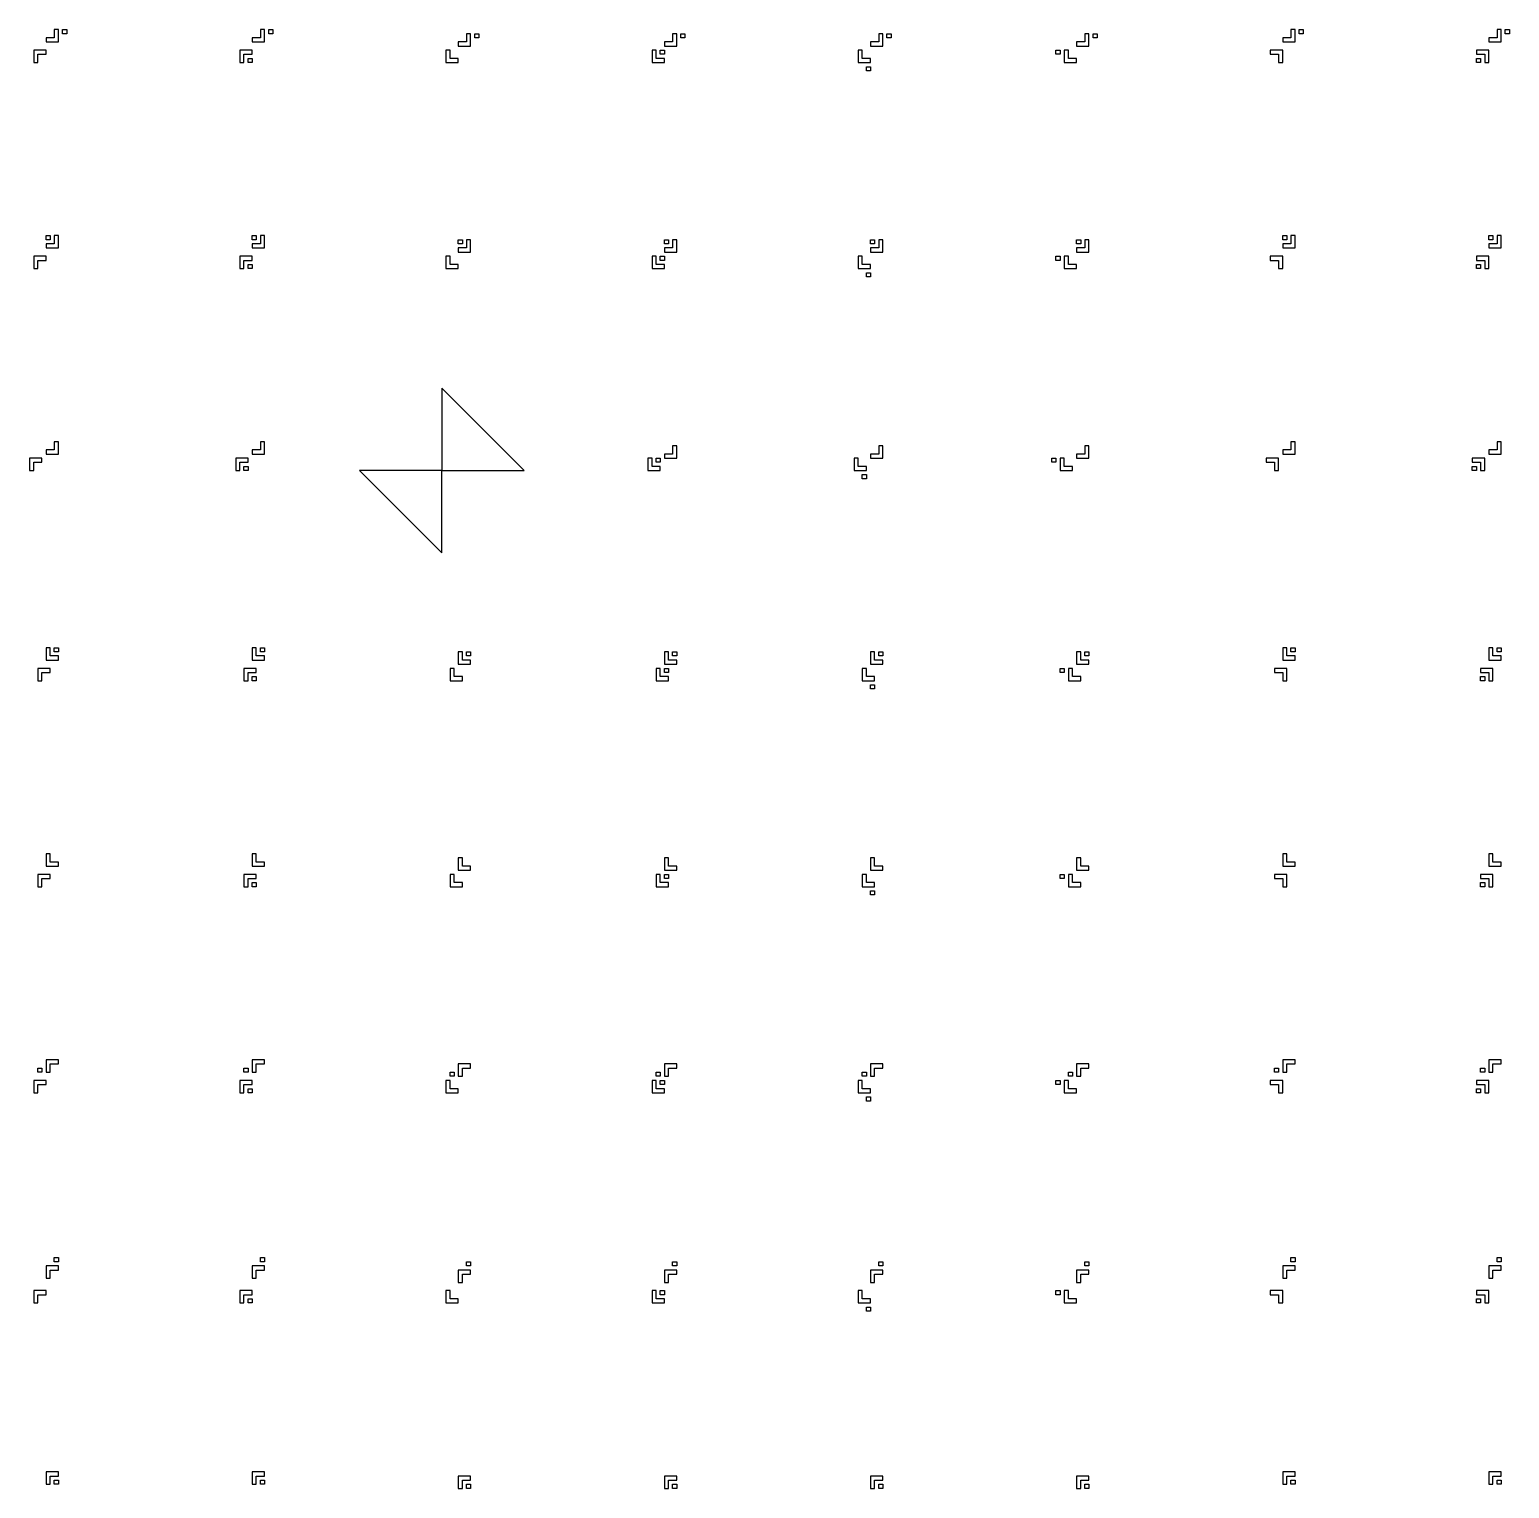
# Model space of a CAD drawing. Extents: x -1486 to 1662, y -1587 to 1493.
# Drawn here: x -646 to 72, y -41 to 667 of the extents above; entities that cross this region are included whole.
import ezdxf

# ---------------------------------------------------------------- set-up
doc = ezdxf.new("R2010")
doc.units = 0
doc.header["$MEASUREMENT"] = 0
doc.layers.add('255', color=7, linetype='CONTINUOUS')

msp = doc.modelspace()

# ---------------------------------------------------------------- linework, layer by layer
at = {"layer": '255', "color": 7, "linetype": 'Continuous', "ltscale": 0.75, "flags": 128}
for points in [[(-631.7202, 660.710775), (-631.7202, 666.710775), (-633.7202, 666.710775), (-633.7202, 662.710775), (-637.7202, 662.710775), (-637.7202, 660.710775), (-631.7202, 660.710775)], [(-629.7202, 666.710775), (-627.7202, 666.710775), (-627.7202, 664.710775), (-629.7202, 664.710775), (-629.7202, 666.710775)], [(-531.7202, 660.710775), (-531.7202, 666.710775), (-533.7202, 666.710775), (-533.7202, 662.710775), (-537.7202, 662.710775), (-537.7202, 660.710775), (-531.7202, 660.710775)], [(-529.7202, 666.710775), (-527.7202, 666.710775), (-527.7202, 664.710775), (-529.7202, 664.710775), (-529.7202, 666.710775)], [(-431.7202, 658.710775), (-431.7202, 664.710775), (-433.7202, 664.710775), (-433.7202, 660.710775), (-437.7202, 660.710775), (-437.7202, 658.710775), (-431.7202, 658.710775)], [(-429.7202, 664.710775), (-427.7202, 664.710775), (-427.7202, 662.710775), (-429.7202, 662.710775), (-429.7202, 664.710775)], [(-331.7202, 658.710775), (-331.7202, 664.710775), (-333.7202, 664.710775), (-333.7202, 660.710775), (-337.7202, 660.710775), (-337.7202, 658.710775), (-331.7202, 658.710775)], [(-329.7202, 664.710775), (-327.7202, 664.710775), (-327.7202, 662.710775), (-329.7202, 662.710775), (-329.7202, 664.710775)], [(-231.7202, 658.710775), (-231.7202, 664.710775), (-233.7202, 664.710775), (-233.7202, 660.710775), (-237.7202, 660.710775), (-237.7202, 658.710775), (-231.7202, 658.710775)], [(-229.7202, 664.710775), (-227.7202, 664.710775), (-227.7202, 662.710775), (-229.7202, 662.710775), (-229.7202, 664.710775)], [(-131.7202, 658.710775), (-131.7202, 664.710775), (-133.7202, 664.710775), (-133.7202, 660.710775), (-137.7202, 660.710775), (-137.7202, 658.710775), (-131.7202, 658.710775)], [(-129.7202, 664.710775), (-127.7202, 664.710775), (-127.7202, 662.710775), (-129.7202, 662.710775), (-129.7202, 664.710775)], [(-31.7202, 660.710775), (-31.7202, 666.710775), (-33.7202, 666.710775), (-33.7202, 662.710775), (-37.7202, 662.710775), (-37.7202, 660.710775), (-31.7202, 660.710775)], [(-29.7202, 666.710775), (-27.7202, 666.710775), (-27.7202, 664.710775), (-29.7202, 664.710775), (-29.7202, 666.710775)], [(68.2798, 660.710775), (68.2798, 666.710775), (66.2798, 666.710775), (66.2798, 662.710775), (62.2798, 662.710775), (62.2798, 660.710775), (68.2798, 660.710775)], [(70.2798, 666.710775), (72.2798, 666.710775), (72.2798, 664.710775), (70.2798, 664.710775), (70.2798, 666.710775)], [(-643.7202, 656.710775), (-643.7202, 650.710775), (-641.7202, 650.710775), (-641.7202, 654.710775), (-637.7202, 654.710775), (-637.7202, 656.710775), (-643.7202, 656.710775)], [(-541.7202, 654.710775), (-537.7202, 654.710775), (-537.7202, 656.710775), (-543.7202, 656.710775), (-543.7202, 650.710775), (-541.7202, 650.710775), (-541.7202, 654.710775)], [(-443.7202, 650.710775), (-437.7202, 650.710775), (-437.7202, 652.710775), (-441.7202, 652.710775), (-441.7202, 656.710775), (-443.7202, 656.710775), (-443.7202, 650.710775)], [(-341.7202, 652.710775), (-341.7202, 656.710775), (-343.7202, 656.710775), (-343.7202, 650.710775), (-337.7202, 650.710775), (-337.7202, 652.710775), (-341.7202, 652.710775)], [(-339.7202, 656.710775), (-337.7202, 656.710775), (-337.7202, 654.710775), (-339.7202, 654.710775), (-339.7202, 656.710775)], [(-241.7202, 652.710775), (-241.7202, 656.710775), (-243.7202, 656.710775), (-243.7202, 650.710775), (-237.7202, 650.710775), (-237.7202, 652.710775), (-241.7202, 652.710775)], [(-147.7202, 656.710775), (-145.7202, 656.710775), (-145.7202, 654.710775), (-147.7202, 654.710775), (-147.7202, 656.710775)], [(-141.7202, 652.710775), (-141.7202, 656.710775), (-143.7202, 656.710775), (-143.7202, 650.710775), (-137.7202, 650.710775), (-137.7202, 652.710775), (-141.7202, 652.710775)], [(-39.7202, 654.710775), (-39.7202, 650.710775), (-37.7202, 650.710775), (-37.7202, 656.710775), (-43.7202, 656.710775), (-43.7202, 654.710775), (-39.7202, 654.710775)], [(62.2798, 656.710775), (56.2798, 656.710775), (56.2798, 654.710775), (60.2798, 654.710775), (60.2798, 650.710775), (62.2798, 650.710775), (62.2798, 656.710775)], [(-539.7202, 652.710775), (-537.7202, 652.710775), (-537.7202, 650.710775), (-539.7202, 650.710775), (-539.7202, 652.710775)], [(-239.7202, 648.710775), (-237.7202, 648.710775), (-237.7202, 646.710775), (-239.7202, 646.710775), (-239.7202, 648.710775)], [(56.2798, 652.710775), (58.2798, 652.710775), (58.2798, 650.710775), (56.2798, 650.710775), (56.2798, 652.710775)], [(-631.7202, 560.710775), (-631.7202, 566.710775), (-633.7202, 566.710775), (-633.7202, 562.710775), (-637.7202, 562.710775), (-637.7202, 560.710775), (-631.7202, 560.710775)], [(-637.7202, 566.710775), (-635.7202, 566.710775), (-635.7202, 564.710775), (-637.7202, 564.710775), (-637.7202, 566.710775)], [(-531.7202, 560.710775), (-531.7202, 566.710775), (-533.7202, 566.710775), (-533.7202, 562.710775), (-537.7202, 562.710775), (-537.7202, 560.710775), (-531.7202, 560.710775)], [(-537.7202, 566.710775), (-535.7202, 566.710775), (-535.7202, 564.710775), (-537.7202, 564.710775), (-537.7202, 566.710775)], [(-431.7202, 558.710775), (-431.7202, 564.710775), (-433.7202, 564.710775), (-433.7202, 560.710775), (-437.7202, 560.710775), (-437.7202, 558.710775), (-431.7202, 558.710775)], [(-437.7202, 564.710775), (-435.7202, 564.710775), (-435.7202, 562.710775), (-437.7202, 562.710775), (-437.7202, 564.710775)], [(-331.7202, 558.710775), (-331.7202, 564.710775), (-333.7202, 564.710775), (-333.7202, 560.710775), (-337.7202, 560.710775), (-337.7202, 558.710775), (-331.7202, 558.710775)], [(-337.7202, 564.710775), (-335.7202, 564.710775), (-335.7202, 562.710775), (-337.7202, 562.710775), (-337.7202, 564.710775)], [(-231.7202, 558.710775), (-231.7202, 564.710775), (-233.7202, 564.710775), (-233.7202, 560.710775), (-237.7202, 560.710775), (-237.7202, 558.710775), (-231.7202, 558.710775)], [(-237.7202, 564.710775), (-235.7202, 564.710775), (-235.7202, 562.710775), (-237.7202, 562.710775), (-237.7202, 564.710775)], [(-131.7202, 558.710775), (-131.7202, 564.710775), (-133.7202, 564.710775), (-133.7202, 560.710775), (-137.7202, 560.710775), (-137.7202, 558.710775), (-131.7202, 558.710775)], [(-137.7202, 564.710775), (-135.7202, 564.710775), (-135.7202, 562.710775), (-137.7202, 562.710775), (-137.7202, 564.710775)], [(-31.7202, 560.710775), (-31.7202, 566.710775), (-33.7202, 566.710775), (-33.7202, 562.710775), (-37.7202, 562.710775), (-37.7202, 560.710775), (-31.7202, 560.710775)], [(-37.7202, 566.710775), (-35.7202, 566.710775), (-35.7202, 564.710775), (-37.7202, 564.710775), (-37.7202, 566.710775)], [(68.2798, 560.710775), (68.2798, 566.710775), (66.2798, 566.710775), (66.2798, 562.710775), (62.2798, 562.710775), (62.2798, 560.710775), (68.2798, 560.710775)], [(62.2798, 566.710775), (64.2798, 566.710775), (64.2798, 564.710775), (62.2798, 564.710775), (62.2798, 566.710775)], [(-643.7202, 556.710775), (-643.7202, 550.710775), (-641.7202, 550.710775), (-641.7202, 554.710775), (-637.7202, 554.710775), (-637.7202, 556.710775), (-643.7202, 556.710775)], [(-541.7202, 554.710775), (-537.7202, 554.710775), (-537.7202, 556.710775), (-543.7202, 556.710775), (-543.7202, 550.710775), (-541.7202, 550.710775), (-541.7202, 554.710775)], [(-443.7202, 550.710775), (-437.7202, 550.710775), (-437.7202, 552.710775), (-441.7202, 552.710775), (-441.7202, 556.710775), (-443.7202, 556.710775), (-443.7202, 550.710775)], [(-341.7202, 552.710775), (-341.7202, 556.710775), (-343.7202, 556.710775), (-343.7202, 550.710775), (-337.7202, 550.710775), (-337.7202, 552.710775), (-341.7202, 552.710775)], [(-339.7202, 556.710775), (-337.7202, 556.710775), (-337.7202, 554.710775), (-339.7202, 554.710775), (-339.7202, 556.710775)], [(-241.7202, 552.710775), (-241.7202, 556.710775), (-243.7202, 556.710775), (-243.7202, 550.710775), (-237.7202, 550.710775), (-237.7202, 552.710775), (-241.7202, 552.710775)], [(-147.7202, 556.710775), (-145.7202, 556.710775), (-145.7202, 554.710775), (-147.7202, 554.710775), (-147.7202, 556.710775)], [(-141.7202, 552.710775), (-141.7202, 556.710775), (-143.7202, 556.710775), (-143.7202, 550.710775), (-137.7202, 550.710775), (-137.7202, 552.710775), (-141.7202, 552.710775)], [(-39.7202, 554.710775), (-39.7202, 550.710775), (-37.7202, 550.710775), (-37.7202, 556.710775), (-43.7202, 556.710775), (-43.7202, 554.710775), (-39.7202, 554.710775)], [(62.2798, 556.710775), (56.2798, 556.710775), (56.2798, 554.710775), (60.2798, 554.710775), (60.2798, 550.710775), (62.2798, 550.710775), (62.2798, 556.710775)], [(-539.7202, 552.710775), (-537.7202, 552.710775), (-537.7202, 550.710775), (-539.7202, 550.710775), (-539.7202, 552.710775)], [(-239.7202, 548.710775), (-237.7202, 548.710775), (-237.7202, 546.710775), (-239.7202, 546.710775), (-239.7202, 548.710775)], [(56.2798, 552.710775), (58.2798, 552.710775), (58.2798, 550.710775), (56.2798, 550.710775), (56.2798, 552.710775)], [(-445.7202, 452.710775), (-445.7202, 452.710775), (-405.7202, 452.710775), (-405.7202, 452.710775), (-405.7202, 452.710775), (-445.7202, 492.710775), (-445.7202, 492.710775), (-445.7202, 452.710775)], [(-633.7202, 462.710775), (-637.7202, 462.710775), (-637.7202, 460.710775), (-631.7202, 460.710775), (-631.7202, 466.710775), (-633.7202, 466.710775), (-633.7202, 462.710775)], [(-533.7202, 462.710775), (-537.7202, 462.710775), (-537.7202, 460.710775), (-531.7202, 460.710775), (-531.7202, 466.710775), (-533.7202, 466.710775), (-533.7202, 462.710775)], [(-33.7202, 462.710775), (-37.7202, 462.710775), (-37.7202, 460.710775), (-31.7202, 460.710775), (-31.7202, 466.710775), (-33.7202, 466.710775), (-33.7202, 462.710775)], [(66.2798, 462.710775), (62.2798, 462.710775), (62.2798, 460.710775), (68.2798, 460.710775), (68.2798, 466.710775), (66.2798, 466.710775), (66.2798, 462.710775)], [(-333.7202, 460.710775), (-337.7202, 460.710775), (-337.7202, 458.710775), (-331.7202, 458.710775), (-331.7202, 464.710775), (-333.7202, 464.710775), (-333.7202, 460.710775)], [(-233.7202, 460.710775), (-237.7202, 460.710775), (-237.7202, 458.710775), (-231.7202, 458.710775), (-231.7202, 464.710775), (-233.7202, 464.710775), (-233.7202, 460.710775)], [(-133.7202, 460.710775), (-137.7202, 460.710775), (-137.7202, 458.710775), (-131.7202, 458.710775), (-131.7202, 464.710775), (-133.7202, 464.710775), (-133.7202, 460.710775)], [(-645.7202, 458.710775), (-645.7202, 452.710775), (-643.7202, 452.710775), (-643.7202, 456.710775), (-639.7202, 456.710775), (-639.7202, 458.710775), (-645.7202, 458.710775)], [(-543.7202, 456.710775), (-539.7202, 456.710775), (-539.7202, 458.710775), (-545.7202, 458.710775), (-545.7202, 452.710775), (-543.7202, 452.710775), (-543.7202, 456.710775)], [(-541.7202, 454.710775), (-539.7202, 454.710775), (-539.7202, 452.710775), (-541.7202, 452.710775), (-541.7202, 454.710775)], [(-343.7202, 454.710775), (-343.7202, 458.710775), (-345.7202, 458.710775), (-345.7202, 452.710775), (-339.7202, 452.710775), (-339.7202, 454.710775), (-343.7202, 454.710775)], [(-341.7202, 458.710775), (-339.7202, 458.710775), (-339.7202, 456.710775), (-341.7202, 456.710775), (-341.7202, 458.710775)], [(-243.7202, 454.710775), (-243.7202, 458.710775), (-245.7202, 458.710775), (-245.7202, 452.710775), (-239.7202, 452.710775), (-239.7202, 454.710775), (-243.7202, 454.710775)], [(-149.7202, 458.710775), (-147.7202, 458.710775), (-147.7202, 456.710775), (-149.7202, 456.710775), (-149.7202, 458.710775)], [(-143.7202, 454.710775), (-143.7202, 458.710775), (-145.7202, 458.710775), (-145.7202, 452.710775), (-139.7202, 452.710775), (-139.7202, 454.710775), (-143.7202, 454.710775)], [(-41.7202, 456.710775), (-41.7202, 452.710775), (-39.7202, 452.710775), (-39.7202, 458.710775), (-45.7202, 458.710775), (-45.7202, 456.710775), (-41.7202, 456.710775)], [(60.2798, 458.710775), (54.2798, 458.710775), (54.2798, 456.710775), (58.2798, 456.710775), (58.2798, 452.710775), (60.2798, 452.710775), (60.2798, 458.710775)], [(54.2798, 454.710775), (56.2798, 454.710775), (56.2798, 452.710775), (54.2798, 452.710775), (54.2798, 454.710775)], [(-241.7202, 450.710775), (-239.7202, 450.710775), (-239.7202, 448.710775), (-241.7202, 448.710775), (-241.7202, 450.710775)], [(-637.7202, 360.710775), (-631.7202, 360.710775), (-631.7202, 362.710775), (-635.7202, 362.710775), (-635.7202, 366.710775), (-637.7202, 366.710775), (-637.7202, 360.710775)], [(-633.7202, 366.710775), (-631.7202, 366.710775), (-631.7202, 364.710775), (-633.7202, 364.710775), (-633.7202, 366.710775)], [(-537.7202, 360.710775), (-531.7202, 360.710775), (-531.7202, 362.710775), (-535.7202, 362.710775), (-535.7202, 366.710775), (-537.7202, 366.710775), (-537.7202, 360.710775)], [(-533.7202, 366.710775), (-531.7202, 366.710775), (-531.7202, 364.710775), (-533.7202, 364.710775), (-533.7202, 366.710775)], [(-37.7202, 360.710775), (-31.7202, 360.710775), (-31.7202, 362.710775), (-35.7202, 362.710775), (-35.7202, 366.710775), (-37.7202, 366.710775), (-37.7202, 360.710775)], [(-33.7202, 366.710775), (-31.7202, 366.710775), (-31.7202, 364.710775), (-33.7202, 364.710775), (-33.7202, 366.710775)], [(62.2798, 360.710775), (68.2798, 360.710775), (68.2798, 362.710775), (64.2798, 362.710775), (64.2798, 366.710775), (62.2798, 366.710775), (62.2798, 360.710775)], [(66.2798, 366.710775), (68.2798, 366.710775), (68.2798, 364.710775), (66.2798, 364.710775), (66.2798, 366.710775)], [(-437.7202, 358.710775), (-431.7202, 358.710775), (-431.7202, 360.710775), (-435.7202, 360.710775), (-435.7202, 364.710775), (-437.7202, 364.710775), (-437.7202, 358.710775)], [(-433.7202, 364.710775), (-431.7202, 364.710775), (-431.7202, 362.710775), (-433.7202, 362.710775), (-433.7202, 364.710775)], [(-337.7202, 358.710775), (-331.7202, 358.710775), (-331.7202, 360.710775), (-335.7202, 360.710775), (-335.7202, 364.710775), (-337.7202, 364.710775), (-337.7202, 358.710775)], [(-333.7202, 364.710775), (-331.7202, 364.710775), (-331.7202, 362.710775), (-333.7202, 362.710775), (-333.7202, 364.710775)], [(-237.7202, 358.710775), (-231.7202, 358.710775), (-231.7202, 360.710775), (-235.7202, 360.710775), (-235.7202, 364.710775), (-237.7202, 364.710775), (-237.7202, 358.710775)], [(-233.7202, 364.710775), (-231.7202, 364.710775), (-231.7202, 362.710775), (-233.7202, 362.710775), (-233.7202, 364.710775)], [(-137.7202, 358.710775), (-131.7202, 358.710775), (-131.7202, 360.710775), (-135.7202, 360.710775), (-135.7202, 364.710775), (-137.7202, 364.710775), (-137.7202, 358.710775)], [(-133.7202, 364.710775), (-131.7202, 364.710775), (-131.7202, 362.710775), (-133.7202, 362.710775), (-133.7202, 364.710775)], [(-641.7202, 356.710775), (-641.7202, 350.710775), (-639.7202, 350.710775), (-639.7202, 354.710775), (-635.7202, 354.710775), (-635.7202, 356.710775), (-641.7202, 356.710775)], [(-539.7202, 354.710775), (-535.7202, 354.710775), (-535.7202, 356.710775), (-541.7202, 356.710775), (-541.7202, 350.710775), (-539.7202, 350.710775), (-539.7202, 354.710775)], [(-537.7202, 352.710775), (-535.7202, 352.710775), (-535.7202, 350.710775), (-537.7202, 350.710775), (-537.7202, 352.710775)], [(-441.7202, 350.710775), (-435.7202, 350.710775), (-435.7202, 352.710775), (-439.7202, 352.710775), (-439.7202, 356.710775), (-441.7202, 356.710775), (-441.7202, 350.710775)], [(-339.7202, 352.710775), (-339.7202, 356.710775), (-341.7202, 356.710775), (-341.7202, 350.710775), (-335.7202, 350.710775), (-335.7202, 352.710775), (-339.7202, 352.710775)], [(-337.7202, 356.710775), (-335.7202, 356.710775), (-335.7202, 354.710775), (-337.7202, 354.710775), (-337.7202, 356.710775)], [(-239.7202, 352.710775), (-239.7202, 356.710775), (-241.7202, 356.710775), (-241.7202, 350.710775), (-235.7202, 350.710775), (-235.7202, 352.710775), (-239.7202, 352.710775)], [(-145.7202, 356.710775), (-143.7202, 356.710775), (-143.7202, 354.710775), (-145.7202, 354.710775), (-145.7202, 356.710775)], [(-139.7202, 352.710775), (-139.7202, 356.710775), (-141.7202, 356.710775), (-141.7202, 350.710775), (-135.7202, 350.710775), (-135.7202, 352.710775), (-139.7202, 352.710775)], [(-37.7202, 354.710775), (-37.7202, 350.710775), (-35.7202, 350.710775), (-35.7202, 356.710775), (-41.7202, 356.710775), (-41.7202, 354.710775), (-37.7202, 354.710775)], [(64.2798, 356.710775), (58.2798, 356.710775), (58.2798, 354.710775), (62.2798, 354.710775), (62.2798, 350.710775), (64.2798, 350.710775), (64.2798, 356.710775)], [(58.2798, 352.710775), (60.2798, 352.710775), (60.2798, 350.710775), (58.2798, 350.710775), (58.2798, 352.710775)], [(-237.7202, 348.710775), (-235.7202, 348.710775), (-235.7202, 346.710775), (-237.7202, 346.710775), (-237.7202, 348.710775)], [(-635.7202, 262.710775), (-635.7202, 266.710775), (-637.7202, 266.710775), (-637.7202, 260.710775), (-631.7202, 260.710775), (-631.7202, 262.710775), (-635.7202, 262.710775)], [(-535.7202, 262.710775), (-535.7202, 266.710775), (-537.7202, 266.710775), (-537.7202, 260.710775), (-531.7202, 260.710775), (-531.7202, 262.710775), (-535.7202, 262.710775)], [(-35.7202, 262.710775), (-35.7202, 266.710775), (-37.7202, 266.710775), (-37.7202, 260.710775), (-31.7202, 260.710775), (-31.7202, 262.710775), (-35.7202, 262.710775)], [(64.2798, 262.710775), (64.2798, 266.710775), (62.2798, 266.710775), (62.2798, 260.710775), (68.2798, 260.710775), (68.2798, 262.710775), (64.2798, 262.710775)], [(-435.7202, 260.710775), (-435.7202, 264.710775), (-437.7202, 264.710775), (-437.7202, 258.710775), (-431.7202, 258.710775), (-431.7202, 260.710775), (-435.7202, 260.710775)], [(-335.7202, 260.710775), (-335.7202, 264.710775), (-337.7202, 264.710775), (-337.7202, 258.710775), (-331.7202, 258.710775), (-331.7202, 260.710775), (-335.7202, 260.710775)], [(-235.7202, 260.710775), (-235.7202, 264.710775), (-237.7202, 264.710775), (-237.7202, 258.710775), (-231.7202, 258.710775), (-231.7202, 260.710775), (-235.7202, 260.710775)], [(-135.7202, 260.710775), (-135.7202, 264.710775), (-137.7202, 264.710775), (-137.7202, 258.710775), (-131.7202, 258.710775), (-131.7202, 260.710775), (-135.7202, 260.710775)], [(-641.7202, 256.710775), (-641.7202, 250.710775), (-639.7202, 250.710775), (-639.7202, 254.710775), (-635.7202, 254.710775), (-635.7202, 256.710775), (-641.7202, 256.710775)], [(-539.7202, 254.710775), (-535.7202, 254.710775), (-535.7202, 256.710775), (-541.7202, 256.710775), (-541.7202, 250.710775), (-539.7202, 250.710775), (-539.7202, 254.710775)], [(-537.7202, 252.710775), (-535.7202, 252.710775), (-535.7202, 250.710775), (-537.7202, 250.710775), (-537.7202, 252.710775)], [(-441.7202, 250.710775), (-435.7202, 250.710775), (-435.7202, 252.710775), (-439.7202, 252.710775), (-439.7202, 256.710775), (-441.7202, 256.710775), (-441.7202, 250.710775)], [(-339.7202, 252.710775), (-339.7202, 256.710775), (-341.7202, 256.710775), (-341.7202, 250.710775), (-335.7202, 250.710775), (-335.7202, 252.710775), (-339.7202, 252.710775)], [(-337.7202, 256.710775), (-335.7202, 256.710775), (-335.7202, 254.710775), (-337.7202, 254.710775), (-337.7202, 256.710775)], [(-239.7202, 252.710775), (-239.7202, 256.710775), (-241.7202, 256.710775), (-241.7202, 250.710775), (-235.7202, 250.710775), (-235.7202, 252.710775), (-239.7202, 252.710775)], [(-145.7202, 256.710775), (-143.7202, 256.710775), (-143.7202, 254.710775), (-145.7202, 254.710775), (-145.7202, 256.710775)], [(-139.7202, 252.710775), (-139.7202, 256.710775), (-141.7202, 256.710775), (-141.7202, 250.710775), (-135.7202, 250.710775), (-135.7202, 252.710775), (-139.7202, 252.710775)], [(-37.7202, 254.710775), (-37.7202, 250.710775), (-35.7202, 250.710775), (-35.7202, 256.710775), (-41.7202, 256.710775), (-41.7202, 254.710775), (-37.7202, 254.710775)], [(64.2798, 256.710775), (58.2798, 256.710775), (58.2798, 254.710775), (62.2798, 254.710775), (62.2798, 250.710775), (64.2798, 250.710775), (64.2798, 256.710775)], [(58.2798, 252.710775), (60.2798, 252.710775), (60.2798, 250.710775), (58.2798, 250.710775), (58.2798, 252.710775)], [(-237.7202, 248.710775), (-235.7202, 248.710775), (-235.7202, 246.710775), (-237.7202, 246.710775), (-237.7202, 248.710775)], [(-635.7202, 164.710775), (-631.7202, 164.710775), (-631.7202, 166.710775), (-637.7202, 166.710775), (-637.7202, 160.710775), (-635.7202, 160.710775), (-635.7202, 164.710775)], [(-535.7202, 164.710775), (-531.7202, 164.710775), (-531.7202, 166.710775), (-537.7202, 166.710775), (-537.7202, 160.710775), (-535.7202, 160.710775), (-535.7202, 164.710775)], [(-35.7202, 164.710775), (-31.7202, 164.710775), (-31.7202, 166.710775), (-37.7202, 166.710775), (-37.7202, 160.710775), (-35.7202, 160.710775), (-35.7202, 164.710775)], [(64.2798, 164.710775), (68.2798, 164.710775), (68.2798, 166.710775), (62.2798, 166.710775), (62.2798, 160.710775), (64.2798, 160.710775), (64.2798, 164.710775)], [(-641.7202, 162.710775), (-639.7202, 162.710775), (-639.7202, 160.710775), (-641.7202, 160.710775), (-641.7202, 162.710775)], [(-541.7202, 162.710775), (-539.7202, 162.710775), (-539.7202, 160.710775), (-541.7202, 160.710775), (-541.7202, 162.710775)], [(-441.7202, 160.710775), (-439.7202, 160.710775), (-439.7202, 158.710775), (-441.7202, 158.710775), (-441.7202, 160.710775)], [(-435.7202, 162.710775), (-431.7202, 162.710775), (-431.7202, 164.710775), (-437.7202, 164.710775), (-437.7202, 158.710775), (-435.7202, 158.710775), (-435.7202, 162.710775)], [(-341.7202, 160.710775), (-339.7202, 160.710775), (-339.7202, 158.710775), (-341.7202, 158.710775), (-341.7202, 160.710775)], [(-335.7202, 162.710775), (-331.7202, 162.710775), (-331.7202, 164.710775), (-337.7202, 164.710775), (-337.7202, 158.710775), (-335.7202, 158.710775), (-335.7202, 162.710775)], [(-241.7202, 160.710775), (-239.7202, 160.710775), (-239.7202, 158.710775), (-241.7202, 158.710775), (-241.7202, 160.710775)], [(-235.7202, 162.710775), (-231.7202, 162.710775), (-231.7202, 164.710775), (-237.7202, 164.710775), (-237.7202, 158.710775), (-235.7202, 158.710775), (-235.7202, 162.710775)], [(-141.7202, 160.710775), (-139.7202, 160.710775), (-139.7202, 158.710775), (-141.7202, 158.710775), (-141.7202, 160.710775)], [(-135.7202, 162.710775), (-131.7202, 162.710775), (-131.7202, 164.710775), (-137.7202, 164.710775), (-137.7202, 158.710775), (-135.7202, 158.710775), (-135.7202, 162.710775)], [(-41.7202, 162.710775), (-39.7202, 162.710775), (-39.7202, 160.710775), (-41.7202, 160.710775), (-41.7202, 162.710775)], [(58.2798, 162.710775), (60.2798, 162.710775), (60.2798, 160.710775), (58.2798, 160.710775), (58.2798, 162.710775)], [(-643.7202, 156.710775), (-643.7202, 150.710775), (-641.7202, 150.710775), (-641.7202, 154.710775), (-637.7202, 154.710775), (-637.7202, 156.710775), (-643.7202, 156.710775)], [(-541.7202, 154.710775), (-537.7202, 154.710775), (-537.7202, 156.710775), (-543.7202, 156.710775), (-543.7202, 150.710775), (-541.7202, 150.710775), (-541.7202, 154.710775)], [(-539.7202, 152.710775), (-537.7202, 152.710775), (-537.7202, 150.710775), (-539.7202, 150.710775), (-539.7202, 152.710775)], [(-443.7202, 150.710775), (-437.7202, 150.710775), (-437.7202, 152.710775), (-441.7202, 152.710775), (-441.7202, 156.710775), (-443.7202, 156.710775), (-443.7202, 150.710775)], [(-341.7202, 152.710775), (-341.7202, 156.710775), (-343.7202, 156.710775), (-343.7202, 150.710775), (-337.7202, 150.710775), (-337.7202, 152.710775), (-341.7202, 152.710775)], [(-339.7202, 156.710775), (-337.7202, 156.710775), (-337.7202, 154.710775), (-339.7202, 154.710775), (-339.7202, 156.710775)], [(-241.7202, 152.710775), (-241.7202, 156.710775), (-243.7202, 156.710775), (-243.7202, 150.710775), (-237.7202, 150.710775), (-237.7202, 152.710775), (-241.7202, 152.710775)], [(-147.7202, 156.710775), (-145.7202, 156.710775), (-145.7202, 154.710775), (-147.7202, 154.710775), (-147.7202, 156.710775)], [(-141.7202, 152.710775), (-141.7202, 156.710775), (-143.7202, 156.710775), (-143.7202, 150.710775), (-137.7202, 150.710775), (-137.7202, 152.710775), (-141.7202, 152.710775)], [(-39.7202, 154.710775), (-39.7202, 150.710775), (-37.7202, 150.710775), (-37.7202, 156.710775), (-43.7202, 156.710775), (-43.7202, 154.710775), (-39.7202, 154.710775)], [(62.2798, 156.710775), (56.2798, 156.710775), (56.2798, 154.710775), (60.2798, 154.710775), (60.2798, 150.710775), (62.2798, 150.710775), (62.2798, 156.710775)], [(56.2798, 152.710775), (58.2798, 152.710775), (58.2798, 150.710775), (56.2798, 150.710775), (56.2798, 152.710775)], [(-239.7202, 148.710775), (-237.7202, 148.710775), (-237.7202, 146.710775), (-239.7202, 146.710775), (-239.7202, 148.710775)], [(-637.7202, 66.710775), (-637.7202, 60.710775), (-635.7202, 60.710775), (-635.7202, 64.710775), (-631.7202, 64.710775), (-631.7202, 66.710775), (-637.7202, 66.710775)], [(-633.7202, 70.710775), (-631.7202, 70.710775), (-631.7202, 68.710775), (-633.7202, 68.710775), (-633.7202, 70.710775)], [(-537.7202, 66.710775), (-537.7202, 60.710775), (-535.7202, 60.710775), (-535.7202, 64.710775), (-531.7202, 64.710775), (-531.7202, 66.710775), (-537.7202, 66.710775)], [(-533.7202, 70.710775), (-531.7202, 70.710775), (-531.7202, 68.710775), (-533.7202, 68.710775), (-533.7202, 70.710775)], [(-437.7202, 64.710775), (-437.7202, 58.710775), (-435.7202, 58.710775), (-435.7202, 62.710775), (-431.7202, 62.710775), (-431.7202, 64.710775), (-437.7202, 64.710775)], [(-433.7202, 68.710775), (-431.7202, 68.710775), (-431.7202, 66.710775), (-433.7202, 66.710775), (-433.7202, 68.710775)], [(-337.7202, 64.710775), (-337.7202, 58.710775), (-335.7202, 58.710775), (-335.7202, 62.710775), (-331.7202, 62.710775), (-331.7202, 64.710775), (-337.7202, 64.710775)], [(-333.7202, 68.710775), (-331.7202, 68.710775), (-331.7202, 66.710775), (-333.7202, 66.710775), (-333.7202, 68.710775)], [(-237.7202, 64.710775), (-237.7202, 58.710775), (-235.7202, 58.710775), (-235.7202, 62.710775), (-231.7202, 62.710775), (-231.7202, 64.710775), (-237.7202, 64.710775)], [(-233.7202, 68.710775), (-231.7202, 68.710775), (-231.7202, 66.710775), (-233.7202, 66.710775), (-233.7202, 68.710775)], [(-137.7202, 64.710775), (-137.7202, 58.710775), (-135.7202, 58.710775), (-135.7202, 62.710775), (-131.7202, 62.710775), (-131.7202, 64.710775), (-137.7202, 64.710775)], [(-133.7202, 68.710775), (-131.7202, 68.710775), (-131.7202, 66.710775), (-133.7202, 66.710775), (-133.7202, 68.710775)], [(-37.7202, 66.710775), (-37.7202, 60.710775), (-35.7202, 60.710775), (-35.7202, 64.710775), (-31.7202, 64.710775), (-31.7202, 66.710775), (-37.7202, 66.710775)], [(-33.7202, 70.710775), (-31.7202, 70.710775), (-31.7202, 68.710775), (-33.7202, 68.710775), (-33.7202, 70.710775)], [(62.2798, 66.710775), (62.2798, 60.710775), (64.2798, 60.710775), (64.2798, 64.710775), (68.2798, 64.710775), (68.2798, 66.710775), (62.2798, 66.710775)], [(66.2798, 70.710775), (68.2798, 70.710775), (68.2798, 68.710775), (66.2798, 68.710775), (66.2798, 70.710775)], [(-643.7202, 54.710775), (-643.7202, 48.710775), (-641.7202, 48.710775), (-641.7202, 52.710775), (-637.7202, 52.710775), (-637.7202, 54.710775), (-643.7202, 54.710775)], [(-541.7202, 52.710775), (-537.7202, 52.710775), (-537.7202, 54.710775), (-543.7202, 54.710775), (-543.7202, 48.710775), (-541.7202, 48.710775), (-541.7202, 52.710775)], [(-539.7202, 50.710775), (-537.7202, 50.710775), (-537.7202, 48.710775), (-539.7202, 48.710775), (-539.7202, 50.710775)], [(-443.7202, 48.710775), (-437.7202, 48.710775), (-437.7202, 50.710775), (-441.7202, 50.710775), (-441.7202, 54.710775), (-443.7202, 54.710775), (-443.7202, 48.710775)], [(-341.7202, 50.710775), (-341.7202, 54.710775), (-343.7202, 54.710775), (-343.7202, 48.710775), (-337.7202, 48.710775), (-337.7202, 50.710775), (-341.7202, 50.710775)], [(-339.7202, 54.710775), (-337.7202, 54.710775), (-337.7202, 52.710775), (-339.7202, 52.710775), (-339.7202, 54.710775)], [(-241.7202, 50.710775), (-241.7202, 54.710775), (-243.7202, 54.710775), (-243.7202, 48.710775), (-237.7202, 48.710775), (-237.7202, 50.710775), (-241.7202, 50.710775)], [(-147.7202, 54.710775), (-145.7202, 54.710775), (-145.7202, 52.710775), (-147.7202, 52.710775), (-147.7202, 54.710775)], [(-141.7202, 50.710775), (-141.7202, 54.710775), (-143.7202, 54.710775), (-143.7202, 48.710775), (-137.7202, 48.710775), (-137.7202, 50.710775), (-141.7202, 50.710775)], [(-39.7202, 52.710775), (-39.7202, 48.710775), (-37.7202, 48.710775), (-37.7202, 54.710775), (-43.7202, 54.710775), (-43.7202, 52.710775), (-39.7202, 52.710775)], [(62.2798, 54.710775), (56.2798, 54.710775), (56.2798, 52.710775), (60.2798, 52.710775), (60.2798, 48.710775), (62.2798, 48.710775), (62.2798, 54.710775)], [(56.2798, 50.710775), (58.2798, 50.710775), (58.2798, 48.710775), (56.2798, 48.710775), (56.2798, 50.710775)], [(-239.7202, 46.710775), (-237.7202, 46.710775), (-237.7202, 44.710775), (-239.7202, 44.710775), (-239.7202, 46.710775)], [(-635.7202, -35.289225), (-631.7202, -35.289225), (-631.7202, -33.289225), (-637.7202, -33.289225), (-637.7202, -39.289225), (-635.7202, -39.289225), (-635.7202, -35.289225)], [(-535.7202, -35.289225), (-531.7202, -35.289225), (-531.7202, -33.289225), (-537.7202, -33.289225), (-537.7202, -39.289225), (-535.7202, -39.289225), (-535.7202, -35.289225)], [(-435.7202, -37.289225), (-431.7202, -37.289225), (-431.7202, -35.289225), (-437.7202, -35.289225), (-437.7202, -41.289225), (-435.7202, -41.289225), (-435.7202, -37.289225)], [(-335.7202, -37.289225), (-331.7202, -37.289225), (-331.7202, -35.289225), (-337.7202, -35.289225), (-337.7202, -41.289225), (-335.7202, -41.289225), (-335.7202, -37.289225)], [(-235.7202, -37.289225), (-231.7202, -37.289225), (-231.7202, -35.289225), (-237.7202, -35.289225), (-237.7202, -41.289225), (-235.7202, -41.289225), (-235.7202, -37.289225)], [(-135.7202, -37.289225), (-131.7202, -37.289225), (-131.7202, -35.289225), (-137.7202, -35.289225), (-137.7202, -41.289225), (-135.7202, -41.289225), (-135.7202, -37.289225)], [(-35.7202, -35.289225), (-31.7202, -35.289225), (-31.7202, -33.289225), (-37.7202, -33.289225), (-37.7202, -39.289225), (-35.7202, -39.289225), (-35.7202, -35.289225)], [(64.2798, -35.289225), (68.2798, -35.289225), (68.2798, -33.289225), (62.2798, -33.289225), (62.2798, -39.289225), (64.2798, -39.289225), (64.2798, -35.289225)], [(-633.7202, -37.289225), (-631.7202, -37.289225), (-631.7202, -39.289225), (-633.7202, -39.289225), (-633.7202, -37.289225)], [(-533.7202, -37.289225), (-531.7202, -37.289225), (-531.7202, -39.289225), (-533.7202, -39.289225), (-533.7202, -37.289225)], [(-433.7202, -39.289225), (-431.7202, -39.289225), (-431.7202, -41.289225), (-433.7202, -41.289225), (-433.7202, -39.289225)], [(-333.7202, -39.289225), (-331.7202, -39.289225), (-331.7202, -41.289225), (-333.7202, -41.289225), (-333.7202, -39.289225)], [(-233.7202, -39.289225), (-231.7202, -39.289225), (-231.7202, -41.289225), (-233.7202, -41.289225), (-233.7202, -39.289225)], [(-133.7202, -39.289225), (-131.7202, -39.289225), (-131.7202, -41.289225), (-133.7202, -41.289225), (-133.7202, -39.289225)], [(-33.7202, -37.289225), (-31.7202, -37.289225), (-31.7202, -39.289225), (-33.7202, -39.289225), (-33.7202, -37.289225)], [(66.2798, -37.289225), (68.2798, -37.289225), (68.2798, -39.289225), (66.2798, -39.289225), (66.2798, -37.289225)]]:
    msp.add_lwpolyline(points, close=True, dxfattribs=at)
at = {"layer": '255', "color": 7, "linetype": 'Continuous', "ltscale": 2, "flags": 128}
msp.add_lwpolyline([(-445.7202, 452.710775), (-485.7202, 452.710775), (-485.7202, 452.710775), (-445.7202, 412.710775), (-445.7202, 412.710775), (-445.7202, 412.710775), (-445.7202, 452.710775)], close=True, dxfattribs=at)

doc.saveas('drawing.dxf')
